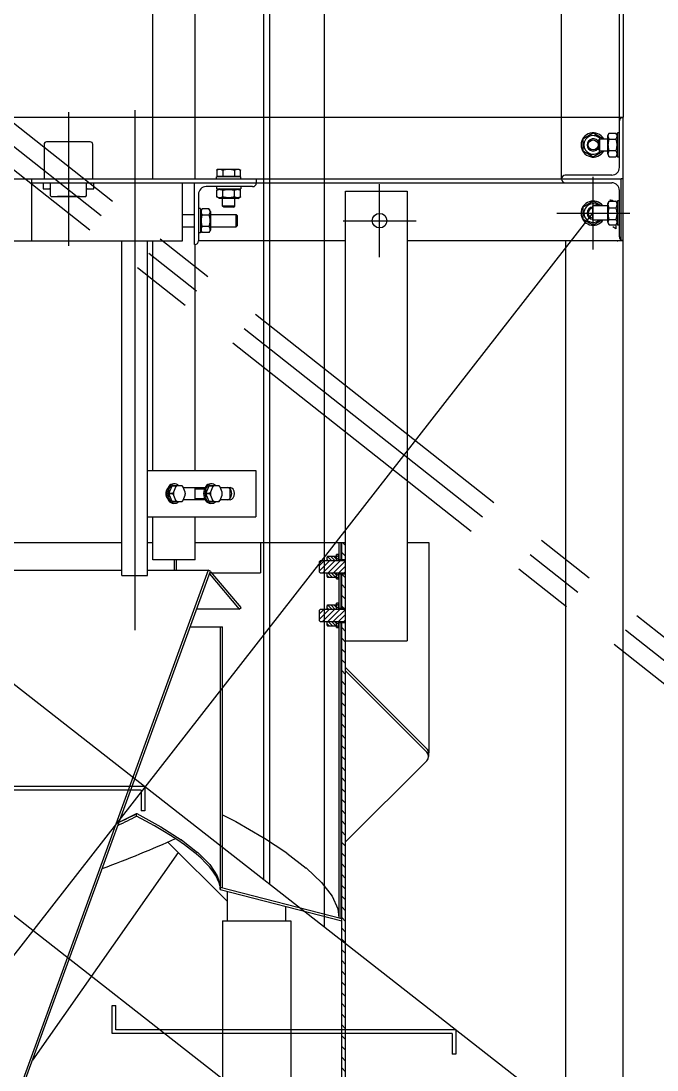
# Model space of a CAD drawing. Extents: x -24065 to -11187, y -102841 to -92978.
# Drawn here: x -13864 to -13341, y -96268 to -95405 of the extents above; entities that cross this region are included whole.
import ezdxf

# ---------------------------------------------------------------- set-up
doc = ezdxf.new("R2010")
doc.units = 0
doc.header["$LTSCALE"] = 200
doc.header["$MEASUREMENT"] = 0
doc.linetypes.add('CENTER', pattern=[2, 1.25, -0.25, 0.25, -0.25])
for name, color, linetype in [('DIM', 1, 'Continuous'), ('HACH', 9, 'Continuous'), ('M2', 2, 'Continuous'), ('M3', 3, 'Continuous'), ('M4', 4, 'Continuous'), ('MC1', 8, 'CENTER')]:
    doc.layers.add(name, color=color, linetype=linetype)
pattern_1 = [(45, (-11993.1698, 1863.793), (2.2097087, -2.2097087), [])]
pattern_2 = [(135, (-11993.1698, 1863.793), (1.32582521, 1.32582521), [])]

# ---------------------------------------------------------------- blocks, each defined once
blk = doc.blocks.new('iss')
at = {"layer": 'HACH'}
h = blk.add_hatch(dxfattribs=at)
h.set_pattern_fill('ANSI31', color=256, scale=50, style=0)
h.set_pattern_definition([(135, (-11993.17, 1863.793), (4.4194174, 4.4194174), [])])
h.paths.add_polyline_path([(4460.3, -19453.96), (4463.48, -19453.96), (4463.48, -19459.45), (4463.48, -19462.96), (4460.3, -19462.96)])
h.paths.add_polyline_path([(4463.48, -18946.87), (4463.48, -18932.04), (4460.3, -18932.04), (4460.3, -19175.33), (4460.3, -19177.46), (4460.3, -19442.96), (4463.48, -19442.96), (4463.48, -19433.29)])
h.paths.add_polyline_path([(4463.48, -18920.04), (4463.48, -18892.04), (4460.3, -18892.04), (4460.3, -18920.04)])
h.paths.add_polyline_path([(4463.48, -18880.04), (4463.48, -18866.04), (4460.3, -18866.04), (4460.3, -18880.04)])
h = blk.add_hatch(dxfattribs=at)
h.set_pattern_fill('ANSI31', color=256, scale=15, style=0)
h.set_pattern_definition(pattern_2)
h.paths.add_polyline_path([(4455.58, -18894.59), (4448.62, -18894.59), (4448.1, -18893.69), (4448.1, -18891.04), (4456.1, -18891.04), (4456.1, -18891.29), (4456.1, -18893.69)])
h.paths.add_polyline_path([(4448.62, -18877.49), (4455.58, -18877.49), (4456.1, -18878.39), (4456.1, -18880.79), (4456.1, -18881.04), (4448.1, -18881.04), (4448.1, -18878.39)])
h = blk.add_hatch(dxfattribs=at)
h.set_pattern_fill('ANSI31', color=256, scale=12.5, style=0)
h.set_pattern_definition([(135, (-11993.1698, 1903.793), (1.10485435, 1.10485435), [])])
h.paths.add_polyline_path([(4456.1, -18876.04), (4457.8, -18876.04), (4457.8, -18880.79), (4456.1, -18880.79), (4456.1, -18878.39)])
h.paths.add_polyline_path([(4457.8, -18896.04), (4456.1, -18896.04), (4456.1, -18893.69), (4456.1, -18891.29), (4457.8, -18891.29)])
h = blk.add_hatch(dxfattribs=at)
h.set_pattern_fill('ANSI31', color=256, scale=25, angle=90, style=0)
h.set_pattern_definition(pattern_1)
h.paths.add_polyline_path([(4442.57, -18891.04), (4441.65, -18890.12), (4441.65, -18881.96), (4442.57, -18881.04), (4448.1, -18881.04), (4456.1, -18881.04), (4463.48, -18881.04), (4463.48, -18891.04), (4456.1, -18891.04), (4448.1, -18891.04)])
h = blk.add_hatch(dxfattribs=at)
h.set_pattern_fill('ANSI31', color=256, scale=25, angle=90, style=0)
h.set_pattern_definition(pattern_1)
h.paths.add_polyline_path([(4442.57, -18931.04), (4441.65, -18930.12), (4441.65, -18921.96), (4442.57, -18921.04), (4448.1, -18921.04), (4456.1, -18921.04), (4463.48, -18921.04), (4463.48, -18931.04), (4456.1, -18931.04), (4448.1, -18931.04)])
h = blk.add_hatch(dxfattribs=at)
h.set_pattern_fill('ANSI31', color=256, scale=15, style=0)
h.set_pattern_definition(pattern_2)
h.paths.add_polyline_path([(4455.58, -18934.59), (4448.62, -18934.59), (4448.1, -18933.69), (4448.1, -18931.04), (4456.1, -18931.04), (4456.1, -18931.29), (4456.1, -18933.69)])
h.paths.add_polyline_path([(4448.62, -18917.49), (4455.58, -18917.49), (4456.1, -18918.39), (4456.1, -18920.79), (4456.1, -18921.04), (4448.1, -18921.04), (4448.1, -18918.39)])
h = blk.add_hatch(dxfattribs=at)
h.set_pattern_fill('ANSI31', color=256, scale=12.5, style=0)
h.set_pattern_definition([(135, (-11993.1698, 1863.793), (1.10485435, 1.10485435), [])])
h.paths.add_polyline_path([(4456.1, -18916.04), (4457.8, -18916.04), (4457.8, -18920.79), (4456.1, -18920.79), (4456.1, -18918.39)])
h.paths.add_polyline_path([(4457.8, -18936.04), (4456.1, -18936.04), (4456.1, -18933.69), (4456.1, -18931.29), (4457.8, -18931.29)])
at = {"layer": 'M2'}
for p, q in [((4226.3, -18581.37), (4226.3, -18581.12)), ((4279.2, -18893.22), (4279.2, -18617.67)), ((4300.5, -18893.22), (4300.5, -18617.67)), ((4279.2, -18893.22), (4300.5, -18893.22))]:
    blk.add_line(p, q, dxfattribs=at)
at = {"layer": 'M3'}
for p, q in [((4304.7, -18566.87), (4304.7, -18279.18)), ((4339.7, -18566.87), (4339.7, -18279.18)), ((4641.33, -18566.94), (4641.33, -18286.75)), ((4688.95, -18519.12), (4688.95, -18334.62)), ((4692.13, -18337.67), (4692.13, -18516.07)), ((3558.48, -18516.07), (4692.13, -18516.07)), ((4692.13, -18516.07), (4692, -18516.07)), ((4692.13, -18566.87), (4692.13, -18516.07)), ((4688.95, -18557.35), (4688.95, -18519.12)), ((4672, -18534.79), (4672.92, -18533.87)), ((4672.92, -18543.87), (4672.92, -18533.87)), ((4672.92, -18533.87), (4679.25, -18533.87)), ((4679.25, -18531.22), (4680.5, -18529.06)), ((4679.25, -18546.52), (4679.25, -18531.22)), ((4680.5, -18529.06), (4686, -18529.06)), ((4680.5, -18534.05), (4686, -18534.05)), ((4687.25, -18531.22), (4686, -18529.06)), ((4687.25, -18528.87), (4687.25, -18548.87)), ((4688.95, -18528.87), (4687.25, -18528.87)), ((4672, -18542.95), (4672, -18534.79)), ((4672, -18542.95), (4672.92, -18543.87)), ((4672.92, -18543.87), (4679.25, -18543.87)), ((4679.25, -18546.52), (4680.5, -18548.69)), ((4686, -18543.69), (4680.5, -18543.69)), ((4680.5, -18548.69), (4686, -18548.69)), ((4687.25, -18546.52), (4686, -18548.69)), ((4688.95, -18548.87), (4687.25, -18548.87)), ((4358.7, -18558.77), (4357.38, -18559.53)), ((4357.38, -18559.53), (4357.38, -18564.57)), ((4358.7, -18558.77), (4375.7, -18558.77)), ((4362.29, -18559.53), (4362.29, -18564.57)), ((4372.11, -18559.53), (4372.11, -18564.57)), ((4375.7, -18558.77), (4377.01, -18559.53)), ((4377.01, -18564.57), (4377.01, -18559.53)), ((4692.13, -19998.7), (4692.13, -18559.87)), ((4170.3, -18566.87), (4641.33, -18566.87)), ((4205.3, -18617.67), (4205.3, -18566.87)), ((4377.2, -18565.17), (4357.2, -18565.17)), ((4357.2, -18566.87), (4357.2, -18565.17)), ((4357.38, -18564.57), (4377.01, -18564.57)), ((4359.5, -18565.17), (4359.5, -18564.57)), ((4374.9, -18565.17), (4374.9, -18564.57)), ((4377.2, -18566.87), (4377.2, -18565.17)), ((4390, -18570.17), (4390, -18566.87)), ((4641.33, -18566.87), (4641.33, -18566.75)), ((4641.33, -18566.87), (4690.27, -18566.87)), ((4641.33, -18567), (4641.33, -18566.87)), ((4682.6, -18563.7), (4644.38, -18563.7)), ((4692.13, -18566.87), (4690.27, -18566.87)), ((4690.27, -18617.13), (4690.27, -18566.87)), ((4205.3, -18570.05), (4682.6, -18570.05)), ((4256.19, -18575.05), (4256.19, -18570.05)), ((4329.2, -18617.67), (4329.2, -18570.05)), ((4339.2, -18620.85), (4339.2, -18570.05)), ((4386.95, -18573.22), (4348.72, -18573.22)), ((4357.2, -18573.22), (4357.2, -18574.92)), ((4357.2, -18574.92), (4377.2, -18574.92)), ((4359.55, -18574.92), (4357.38, -18576.17)), ((4357.38, -18581.67), (4357.38, -18576.17)), ((4362.38, -18581.67), (4362.38, -18576.17)), ((4372.02, -18581.67), (4372.02, -18576.17)), ((4374.85, -18574.92), (4377.01, -18576.17)), ((4377.01, -18581.67), (4377.01, -18576.17)), ((4377.2, -18573.22), (4377.2, -18574.92)), ((4463.48, -18576.87), (4514.28, -18576.87)), ((4463.48, -19442.96), (4463.48, -18576.87)), ((4514.28, -18576.87), (4514.28, -18946.87)), ((4688.95, -18614.62), (4688.95, -18576.4)), ((4226.3, -18581.37), (4226.3, -18581.12)), ((4342.37, -18579.57), (4342.37, -18617.8)), ((4359.55, -18582.92), (4357.38, -18581.67)), ((4374.85, -18582.92), (4359.55, -18582.92)), ((4362.2, -18589.25), (4362.2, -18582.92)), ((4372.2, -18589.25), (4372.2, -18582.92)), ((4374.85, -18582.92), (4377.01, -18581.67)), ((4679.25, -18587.22), (4680.29, -18585.42)), ((4680.5, -18585.08), (4686, -18585.08)), ((4687.25, -18587.22), (4686.21, -18585.42)), ((4687.25, -18584.87), (4687.25, -18604.87)), ((4688.95, -18584.87), (4687.25, -18584.87)), ((4344.07, -18591.22), (4342.37, -18591.22)), ((4344.07, -18591.22), (4344.07, -18611.22)), ((4344.26, -18593.57), (4345.51, -18591.41)), ((4344.26, -18593.57), (4344.26, -18608.87)), ((4351.01, -18591.41), (4345.51, -18591.41)), ((4352.26, -18593.57), (4351.01, -18591.41)), ((4352.26, -18593.57), (4352.26, -18608.87)), ((4372.2, -18589.25), (4362.2, -18589.25)), ((4363.12, -18590.17), (4362.2, -18589.25)), ((4371.28, -18590.17), (4363.12, -18590.17)), ((4371.28, -18590.17), (4372.2, -18589.25)), ((4667.13, -18600.87), (4667.13, -18588.87)), ((4679.25, -18588.87), (4667.13, -18588.87)), ((4679.25, -18602.52), (4679.25, -18587.22)), ((4680.5, -18590.66), (4686, -18590.66)), ((4329.2, -18596.22), (4339.2, -18596.22)), ((4344.07, -18596.22), (4344.26, -18596.22)), ((4345.51, -18596.4), (4351.01, -18596.4)), ((4352.26, -18596.22), (4373.29, -18596.22)), ((4373.29, -18606.22), (4373.29, -18596.22)), ((4374.09, -18597.02), (4373.29, -18596.22)), ((4374.09, -18597.02), (4374.09, -18605.42)), ((4679.25, -18600.87), (4667.13, -18600.87)), ((4679.25, -18602.52), (4680.29, -18604.32)), ((4680.5, -18600.28), (4686, -18600.28)), ((4687.25, -18602.52), (4686.21, -18604.32)), ((4329.2, -18606.22), (4339.2, -18606.22)), ((4344.07, -18611.22), (4342.37, -18611.22)), ((4344.07, -18606.22), (4344.26, -18606.22)), ((4344.26, -18608.87), (4345.51, -18611.04)), ((4351.01, -18606.04), (4345.51, -18606.04)), ((4351.01, -18611.04), (4345.51, -18611.04)), ((4352.26, -18608.87), (4351.01, -18611.04)), ((4352.26, -18606.22), (4373.29, -18606.22)), ((4374.09, -18605.42), (4373.29, -18606.22)), ((4680.5, -18604.66), (4686, -18604.66)), ((4685.96, -18607.97), (4683.47, -18606.22)), ((4685.97, -18604.66), (4685.96, -18607.97)), ((4688.95, -18604.87), (4687.25, -18604.87)), ((4144.3, -18617.67), (4329.2, -18617.67)), ((4304.7, -18806.81), (4304.7, -18617.67)), ((4463.48, -18617.67), (4342.37, -18617.67)), ((4692.13, -18617.67), (4514.28, -18617.67)), ((4644.5, -18617.67), (4644.5, -18852.67)), ((4687.04, -18617.67), (4679.15, -18617.67)), ((4692, -18617.67), (4692.13, -18617.67)), ((4339.33, -18620.85), (4339.2, -18620.85)), ((4339.7, -18806.81), (4339.7, -18620.82)), ((4300.5, -18806.81), (4389.65, -18806.81)), ((4389.65, -18806.81), (4389.65, -18844.81)), ((4322.9, -18817.81), (4321.77, -18817.81)), ((4353.31, -18817.81), (4352.18, -18817.81)), ((4316.82, -18821.81), (4316.87, -18821.81)), ((4318.02, -18825.8), (4320.67, -18819.32)), ((4320.94, -18825.8), (4318.02, -18825.8)), ((4318.02, -18825.82), (4320.94, -18825.82)), ((4320.67, -18832.3), (4318.02, -18825.82)), ((4320.67, -18819.32), (4323.59, -18819.32)), ((4323.6, -18819.31), (4320.68, -18819.31)), ((4323.51, -18820.5), (4321.83, -18824.62)), ((4321.83, -18827), (4323.51, -18831.12)), ((4328.34, -18819.31), (4324.97, -18819.31)), ((4331.47, -18824.62), (4329.79, -18820.5)), ((4329.79, -18831.12), (4331.47, -18827)), ((4329.92, -18820.81), (4347.76, -18820.81)), ((4339.7, -18830.81), (4339.7, -18820.81)), ((4339.7, -18821.81), (4347.28, -18821.81)), ((4348.43, -18825.8), (4351.08, -18819.32)), ((4351.35, -18825.8), (4348.43, -18825.8)), ((4348.43, -18825.82), (4351.35, -18825.82)), ((4351.08, -18832.3), (4348.43, -18825.82)), ((4351.08, -18819.32), (4353.99, -18819.32)), ((4354, -18819.31), (4351.09, -18819.31)), ((4353.92, -18820.5), (4352.23, -18824.62)), ((4352.23, -18827), (4353.92, -18831.12)), ((4358.74, -18819.31), (4355.37, -18819.31)), ((4361.88, -18824.62), (4360.2, -18820.5)), ((4360.2, -18831.12), (4361.88, -18827)), ((4360.32, -18820.81), (4368.44, -18820.81)), ((4368.57, -18829.52), (4368.57, -18822.1)), ((4316.82, -18829.81), (4316.87, -18829.81)), ((4323.59, -18832.3), (4320.67, -18832.3)), ((4320.68, -18832.31), (4323.6, -18832.31)), ((4322.9, -18833.81), (4321.77, -18833.81)), ((4324.97, -18832.31), (4328.34, -18832.31)), ((4347.76, -18830.81), (4329.92, -18830.81)), ((4339.7, -18829.81), (4347.28, -18829.81)), ((4353.99, -18832.3), (4351.08, -18832.3)), ((4351.09, -18832.31), (4354, -18832.31)), ((4353.31, -18833.81), (4352.18, -18833.81)), ((4355.37, -18832.31), (4358.74, -18832.31)), ((4368.44, -18830.81), (4360.32, -18830.81)), ((4300.5, -18844.81), (4389.65, -18844.81)), ((4304.7, -18880.27), (4304.7, -18844.81)), ((4339.7, -18880.27), (4339.7, -18844.81)), ((4644.5, -18852.67), (4644.5, -19356.82)), ((4144.3, -18866.04), (4279.2, -18866.04)), ((4300.5, -18866.04), (4304.7, -18866.04)), ((4339.7, -18866.04), (4463.48, -18866.04)), ((4393.32, -18866.04), (4393.32, -18891.04)), ((4457.93, -18866.04), (4457.93, -18880.04)), ((4459.94, -18880.04), (4459.94, -18866.04)), ((4460.3, -18881.04), (4460.3, -18866.04)), ((4514.28, -18866.04), (4531.97, -18866.04)), ((4531.97, -18866.04), (4531.97, -19039.08)), ((4448.62, -18877.49), (4448.1, -18878.39)), ((4448.1, -18878.39), (4448.1, -18881.04)), ((4455.58, -18877.49), (4448.62, -18877.49)), ((4449.35, -18877.37), (4454.85, -18877.37)), ((4456.1, -18878.39), (4455.58, -18877.49)), ((4456.1, -18881.04), (4456.1, -18876.04)), ((4457.8, -18876.04), (4456.1, -18876.04)), ((4457.8, -18881.04), (4457.8, -18876.04)), ((4339.7, -18880.27), (4304.7, -18880.27)), ((4322.61, -18888.89), (4322.61, -18880.27)), ((4324.03, -18880.27), (4324.03, -18888.89)), ((4442.57, -18881.04), (4441.65, -18881.96)), ((4441.65, -18881.96), (4441.65, -18890.12)), ((4463.48, -18881.04), (4442.57, -18881.04)), ((4456.1, -18880.79), (4457.8, -18880.79)), ((4457.93, -18880.04), (4459.94, -18880.04)), ((4460.3, -18880.04), (4463.48, -18880.04)), ((4144.3, -18888.89), (4279.2, -18888.89)), ((4350.3, -18888.89), (4177.68, -19363.17)), ((4179.81, -19363.17), (4352.18, -18889.58)), ((4300.5, -18888.89), (4350.3, -18888.89)), ((4352.18, -18889.58), (4350.3, -18888.89)), ((4352.93, -18890.46), (4351.39, -18891.75)), ((4351.39, -18891.75), (4375.88, -18920.93)), ((4352.93, -18890.46), (4351.86, -18890.46)), ((4377.42, -18919.65), (4352.93, -18890.46)), ((4353.41, -18891.04), (4393.32, -18891.04)), ((4441.65, -18890.12), (4442.57, -18891.04)), ((4442.57, -18891.04), (4463.48, -18891.04)), ((4448.1, -18891.04), (4448.1, -18893.69)), ((4448.1, -18893.69), (4448.62, -18894.59)), ((4448.62, -18894.59), (4455.58, -18894.59)), ((4455.58, -18894.59), (4456.1, -18893.69)), ((4456.1, -18896.04), (4456.1, -18891.04)), ((4457.8, -18891.29), (4456.1, -18891.29)), ((4456.1, -18896.04), (4457.8, -18896.04)), ((4457.8, -18896.04), (4457.8, -18891.04)), ((4459.94, -18892.04), (4457.93, -18892.04)), ((4457.93, -18892.04), (4457.93, -18920.04)), ((4459.94, -18920.04), (4459.94, -18892.04)), ((4460.3, -18921.04), (4460.3, -18891.04)), ((4463.48, -18892.04), (4460.3, -18892.04)), ((4375.88, -18920.93), (4340.77, -18920.93)), ((4375.88, -18920.93), (4377.42, -18919.65)), ((4442.57, -18921.04), (4441.65, -18921.96)), ((4441.65, -18921.96), (4441.65, -18930.12)), ((4463.48, -18921.04), (4442.57, -18921.04)), ((4448.62, -18917.49), (4448.1, -18918.39)), ((4448.1, -18918.39), (4448.1, -18921.04)), ((4455.58, -18917.49), (4448.62, -18917.49)), ((4449.35, -18917.37), (4454.85, -18917.37)), ((4456.1, -18918.39), (4455.58, -18917.49)), ((4456.1, -18921.04), (4456.1, -18916.04)), ((4457.8, -18916.04), (4456.1, -18916.04)), ((4456.1, -18920.79), (4457.8, -18920.79)), ((4457.8, -18921.04), (4457.8, -18916.04)), ((4457.93, -18920.04), (4459.94, -18920.04)), ((4460.3, -18920.04), (4463.48, -18920.04)), ((4441.65, -18930.12), (4442.57, -18931.04)), ((4442.57, -18931.04), (4463.48, -18931.04)), ((4448.1, -18931.04), (4448.1, -18933.69)), ((4456.1, -18936.04), (4456.1, -18931.04)), ((4457.8, -18931.29), (4456.1, -18931.29)), ((4457.8, -18936.04), (4457.8, -18931.04)), ((4460.3, -19442.96), (4460.3, -18931.04)), ((4335.53, -18935.33), (4362.27, -18935.33)), ((4360.09, -18935.33), (4360.09, -19149.54)), ((4362.09, -19150.05), (4362.09, -18935.33)), ((4362.27, -19149.14), (4362.27, -18935.33)), ((4448.1, -18933.69), (4448.62, -18934.59)), ((4448.62, -18934.59), (4455.58, -18934.59)), ((4455.58, -18934.59), (4456.1, -18933.69)), ((4456.1, -18936.04), (4457.8, -18936.04)), ((4459.94, -18932.04), (4457.93, -18932.04)), ((4457.93, -18932.04), (4457.93, -19174.72)), ((4459.94, -19175.24), (4459.94, -18932.04)), ((4463.48, -18932.04), (4460.3, -18932.04)), ((4463.48, -18946.87), (4514.28, -18946.87)), ((4459.94, -18965.39), (4460.3, -18965.75)), ((4459.94, -18965.39), (4460.3, -18965.75)), ((4460.3, -18968.58), (4459.94, -18968.21)), ((4463.48, -18968.93), (4530.8, -19036.25)), ((4463.48, -18968.93), (4530.29, -19035.74)), ((4530.29, -19038.57), (4463.48, -18971.76)), ((4531.76, -19039.28), (4531.76, -19042.11)), ((4463.48, -19112.45), (4530.29, -19045.64)), ((4277.01, -19096.11), (4291.38, -19089.16)), ((4291.47, -19091.24), (4291.47, -19089.11)), ((4291.56, -19089.16), (4311.27, -19100)), ((4362.27, -19090.06), (4373.09, -19095.63)), ((4311.43, -19100.1), (4328.12, -19110.76)), ((4373.24, -19095.71), (4395.69, -19108.68)), ((4317.17, -19112.54), (4366.15, -19161.52)), ((4328.25, -19110.85), (4341.63, -19121.17)), ((4395.82, -19108.76), (4415.12, -19121.5)), ((4325.72, -19121.09), (4205.7, -19292.04)), ((4341.73, -19121.25), (4351.59, -19131.04)), ((4459.94, -19116), (4460.3, -19115.63)), ((4415.23, -19121.57), (4431.15, -19133.94)), ((4351.66, -19131.12), (4357.84, -19140.23)), ((4431.24, -19134.01), (4443.6, -19145.85)), ((4357.87, -19140.31), (4360.09, -19147.99)), ((4443.66, -19145.92), (4452.31, -19157.1)), ((4360.09, -19149.54), (4460.3, -19175.33)), ((4360.3, -19149.59), (4360.3, -19151.72)), ((4360.3, -19151.72), (4460.3, -19177.46)), ((4362.09, -19150.05), (4362.27, -19149.19)), ((4366.15, -19177.27), (4366.15, -19153.23)), ((4452.35, -19157.16), (4457.19, -19167.55)), ((4414.41, -19177.27), (4414.41, -19165.65)), ((4457.21, -19167.61), (4457.93, -19174.72)), ((4362.15, -19177.27), (4418.41, -19177.27)), ((4362.15, -19177.27), (4362.15, -19359.99)), ((4418.41, -19177.27), (4418.41, -19359.99)), ((4460.3, -19177.46), (4460.3, -19175.33))]:
    blk.add_line(p, q, dxfattribs=at)
for centre, radius in [((4667.3, -18538.87), 4.08), ((4491.48, -18601.22), 6)]:
    blk.add_circle(centre, radius, dxfattribs=at)
for centre, radius, start, end in [((4692, -18519.12), 3.05, 124.64761, 180), ((4667.3, -18538.87), 10, 30, 330), ((4667.3, -18538.87), 7.65, 40.81318, 319.18682), ((4667.3, -18538.87), 5, 19.94844, 340.05156), ((4682.6, -18557.35), 6.35, 270, 360), ((4644.38, -18566.75), 3.05, 90, 180), ((4644.38, -18567), 3.05, 180, 270), ((4348.72, -18579.57), 6.35, 90, 180), ((4386.95, -18570.17), 3.05, 270, 0), ((4682.6, -18576.4), 6.35, 0, 90), ((4667.3, -18595), 10, 37.78499, 324.03436), ((4680.99, -18589.29), 5, 57.37922, 89.92836), ((4667.3, -18595), 7.65, 53.21757, 309.85109), ((4667.3, -18595), 5, 92.00576, 267.99424), ((4667.3, -18595), 4.08, 92.4584, 267.5416), ((4339.33, -18617.8), 3.05, 270, 0), ((4692, -18614.62), 3.05, 180, 235.35239), ((4526.76, -19039.28), 5, 0, 45), ((4526.76, -19042.11), 5, 315, 45), ((4527.97, -19039.08), 4, 341.00173, 45)]:
    blk.add_arc(centre, radius, start, end, dxfattribs=at)
for centre, major_axis, ratio, start_param, end_param in [((4321.77, -18825.81), (0, -8), 0.707107, 3.141593, 6.283185), ((4322.9, -18825.81), (0, -8), 0.707107, 2.519224, 6.905554), ((4352.18, -18825.81), (0, -8), 0.707107, 3.141593, 6.283185), ((4353.31, -18825.81), (0, -8), 0.707107, 2.519224, 6.905554), ((4318.94, -18825.81), (0, 5), 0.707107, 0.612604, 2.528989), ((4323.33, -18825.81), (0, -7.5), 0.707107, 4.711105, 4.713673), ((4323.33, -18825.81), (0, -7.5), 0.707107, 3.663907, 3.666475), ((4326.24, -18825.81), (0, -7.5), 0.707107, 4.711105, 4.713673), ((4326.65, -18825.81), (0, -6.92), 0.707107, 4.54003, 4.884748), ((4326.65, -18825.81), (0, 6.92), 0.707107, 0.35124, 0.695958), ((4326.24, -18825.81), (0, -7.5), 0.707107, 3.663907, 3.666475), ((4326.65, -18825.81), (0, 6.92), 0.707107, 5.587228, 5.931945), ((4326.24, -18825.81), (0, 7.5), 0.707107, 5.758303, 5.76087), ((4326.65, -18825.81), (0, 6.92), 0.707107, 4.54003, 4.884748), ((4353.73, -18825.81), (0, -7.5), 0.707107, 4.711105, 4.713673), ((4353.73, -18825.81), (0, -7.5), 0.707107, 3.663907, 3.666475), ((4356.65, -18825.81), (0, -7.5), 0.707107, 4.711105, 4.713673), ((4357.06, -18825.81), (0, -6.92), 0.707107, 4.54003, 4.884748), ((4357.06, -18825.81), (0, 6.92), 0.707107, 0.35124, 0.695958), ((4356.65, -18825.81), (0, -7.5), 0.707107, 3.663907, 3.666475), ((4357.06, -18825.81), (0, 6.92), 0.707107, 5.587228, 5.931945), ((4356.65, -18825.81), (0, 7.5), 0.707107, 5.758303, 5.76087), ((4357.06, -18825.81), (0, 6.92), 0.707107, 4.54003, 4.884748), ((4366.2, -18825.81), (0, -5), 0.707107, 0, 3.141593), ((4368.44, -18825.81), (0, 5), 0.707107, 3.141593, 6.283185), ((4323.33, -18825.81), (0, -7.5), 0.707107, 5.758303, 5.76087), ((4326.65, -18825.81), (0, -6.92), 0.707107, 5.587228, 5.931945), ((4326.24, -18825.81), (0, -7.5), 0.707107, 5.758303, 5.76087), ((4326.65, -18825.81), (0, -6.92), 0.707107, 0.35124, 0.695958), ((4326.24, -18825.81), (0, 7.5), 0.707107, 3.663907, 3.666475), ((4353.73, -18825.81), (0, -7.5), 0.707107, 5.758303, 5.76087), ((4357.06, -18825.81), (0, -6.92), 0.707107, 5.587228, 5.931945), ((4356.65, -18825.81), (0, -7.5), 0.707107, 5.758303, 5.76087), ((4357.06, -18825.81), (0, -6.92), 0.707107, 0.35124, 0.695958), ((4356.65, -18825.81), (0, 7.5), 0.707107, 3.663907, 3.666475), ((4457.93, -18886.04), (0, 6), 0.027089, 0, 0.585686), ((4459.94, -18886.04), (0, -6), 0.027089, 3.141593, 3.727278), ((4457.93, -18886.04), (0, 6), 0.027089, 2.555907, 3.141593), ((4459.94, -18886.04), (0, -6), 0.027089, 5.6975, 6.283185), ((4457.93, -18926.04), (0, 6), 0.027089, 0, 0.585686), ((4459.94, -18926.04), (0, -6), 0.027089, 3.141593, 3.727278), ((4457.93, -18926.04), (0, 6), 0.027089, 2.555907, 3.141593), ((4459.94, -18926.04), (0, -6), 0.027089, 5.6975, 6.283185), ((4125.3, -19091.24), (-234.49, -64.33), 0.240393, 2.201137, 2.290341), ((4125.3, -19089.11), (234.49, 64.33), 0.240393, 5.347932, 5.431925), ((4290.06, -19089.11), (-2, -0.55), 0.240393, 2.226227, 2.290341), ((4290.06, -19089.11), (-2, 0.55), 0.240393, 3.92873, 3.992845), ((4125.3, -19091.24), (-234.49, 64.33), 0.240393, 3.24987, 3.992845), ((4309.77, -19099.96), (-2, 0.55), 0.240393, 3.800502, 3.92873), ((4371.68, -19095.63), (-2, 0.55), 0.240393, 3.884514, 3.992845), ((4125.3, -19091.24), (-334.27, -91.7), 0.240393, 1.928812, 2.137983), ((4326.46, -19110.62), (-2, 0.55), 0.240393, 3.672274, 3.800502), ((4394.13, -19108.6), (-2, 0.55), 0.240393, 3.776183, 3.884514), ((4339.84, -19120.94), (-2, 0.55), 0.240393, 3.544046, 3.672274), ((4413.44, -19121.34), (-2, 0.55), 0.240393, 3.667852, 3.776183), ((4349.7, -19130.73), (-2, 0.55), 0.240393, 3.415817, 3.544046), ((4429.36, -19133.7), (-2, 0.55), 0.240393, 3.559521, 3.667852), ((4355.88, -19139.83), (-2, 0.55), 0.240393, 3.287589, 3.415817), ((4441.72, -19145.54), (-2, 0.55), 0.240393, 3.451191, 3.559521), ((4125.3, -19091.24), (-234.49, 64.33), 0.240393, 3.207446, 3.242644), ((4358.27, -19148.11), (3.99, -1.09), 0.240393, 0.017768, 0.065854), ((4450.37, -19156.72), (-2, 0.55), 0.240393, 3.34286, 3.451191), ((4455.21, -19167.1), (-2, 0.55), 0.240393, 3.234529, 3.34286), ((4125.3, -19089.11), (334.27, -91.7), 0.240393, 0.065854, 0.112768)]:
    blk.add_ellipse(centre, major_axis=major_axis, ratio=ratio, start_param=start_param, end_param=end_param, dxfattribs=at)
for points, knots in [([(4690.27, -18516.61), (4690.37, -18516.54), (4690.48, -18516.48), (4690.76, -18516.33), (4690.92, -18516.27), (4691.38, -18516.12), (4691.67, -18516.08), (4691.91, -18516.07), (4691.96, -18516.07), (4692, -18516.07)], [0.3099686, 0.3099686, 0.3099686, 0.3099686, 0.3564359, 0.3564359, 0.4328747, 0.4328747, 0.6114108, 0.6114108, 0.6677907, 0.6677907, 0.6677907, 0.6677907]), ([(4687.04, -18617.67), (4687.24, -18617.67), (4687.44, -18617.67), (4688.24, -18617.66), (4688.82, -18617.63), (4689.52, -18617.48), (4689.73, -18617.41), (4690.05, -18617.27), (4690.17, -18617.2), (4690.27, -18617.13)], [-0.6677907, -0.6677907, -0.6677907, -0.6677907, -0.6114108, -0.6114108, -0.4328747, -0.4328747, -0.3564359, -0.3564359, -0.3099686, -0.3099686, -0.3099686, -0.3099686]), ([(4692, -18617.67), (4691.96, -18617.67), (4691.91, -18617.67), (4691.67, -18617.66), (4691.38, -18617.63), (4690.92, -18617.48), (4690.76, -18617.41), (4690.48, -18617.27), (4690.37, -18617.2), (4690.27, -18617.13)], [-0.6677907, -0.6677907, -0.6677907, -0.6677907, -0.6114108, -0.6114108, -0.4328747, -0.4328747, -0.3564359, -0.3564359, -0.3099686, -0.3099686, -0.3099686, -0.3099686])]:
    blk.add_open_spline(points, degree=3, knots=knots, dxfattribs=at)
for points, weights in [([(4667.3, -18529.06), (4663.03, -18531.55), (4658.76, -18534.05)], [1, 1.15804961504, 1]), ([(4658.76, -18534.05), (4658.76, -18538.87), (4658.76, -18543.69)], [1, 1.1481454356, 1]), ([(4675.55, -18533.87), (4671.46, -18531.49), (4667.3, -18529.06)], [1.00953546924, 1.15312866425, 1]), ([(4680.5, -18534.05), (4679.06, -18531.55), (4680.5, -18529.06)], [1, 1.15804961504, 1]), ([(4680.5, -18543.69), (4679.14, -18538.87), (4680.5, -18534.05)], [1, 1.1481454356, 1]), ([(4686, -18529.06), (4687.45, -18531.55), (4686, -18534.05)], [1, 1.15804961504, 1]), ([(4686, -18534.05), (4687.37, -18538.87), (4686, -18543.69)], [1, 1.1481454356, 1]), ([(4658.76, -18543.69), (4663.03, -18546.19), (4667.3, -18548.69)], [1, 1.15804961504, 1]), ([(4667.3, -18548.69), (4671.46, -18546.26), (4675.55, -18543.87)], [1, 1.15312866425, 1.00953546924]), ([(4680.5, -18548.69), (4679.06, -18546.19), (4680.5, -18543.69)], [1, 1.15804961504, 1]), ([(4686, -18543.69), (4687.45, -18546.19), (4686, -18548.69)], [1, 1.15804961504, 1]), ([(4357.38, -18559.53), (4358.7, -18558.77), (4359.84, -18558.77)], [1, 1.0379548493, 1]), ([(4359.84, -18558.77), (4360.98, -18558.77), (4362.29, -18559.53)], [1, 1.0379548493, 1]), ([(4362.29, -18559.53), (4364.92, -18558.77), (4367.2, -18558.77)], [1, 1.0379548493, 1]), ([(4367.2, -18558.77), (4369.48, -18558.77), (4372.11, -18559.53)], [1, 1.0379548493, 1]), ([(4372.11, -18559.53), (4373.42, -18558.77), (4374.56, -18558.77)], [1, 1.0379548493, 1]), ([(4374.56, -18558.77), (4375.7, -18558.77), (4377.01, -18559.53)], [1, 1.0379548493, 1]), ([(4357.38, -18576.17), (4359.88, -18574.73), (4362.38, -18576.17)], [1, 1.15804961504, 1]), ([(4362.38, -18576.17), (4367.2, -18574.8), (4372.02, -18576.17)], [1, 1.1481454356, 1]), ([(4372.02, -18576.17), (4374.52, -18574.73), (4377.01, -18576.17)], [1, 1.15804961504, 1]), ([(4362.38, -18581.67), (4359.88, -18583.11), (4357.38, -18581.67)], [1, 1.15804961504, 1]), ([(4372.02, -18581.67), (4367.2, -18583.04), (4362.38, -18581.67)], [1, 1.1481454356, 1]), ([(4377.01, -18581.67), (4374.52, -18583.11), (4372.02, -18581.67)], [1, 1.15804961504, 1]), ([(4667.3, -18585.18), (4663.03, -18587.68), (4658.76, -18590.18)], [1, 1.15804961504, 1]), ([(4673.62, -18588.87), (4670.63, -18587.13), (4667.3, -18585.18)], [1.05883302127, 1.11897042082, 1]), ([(4680.5, -18590.66), (4679.06, -18587.87), (4680.5, -18585.08)], [1, 1.15804961504, 1]), ([(4680.5, -18585.08), (4680.39, -18585.25), (4680.29, -18585.42)], [1, 1.01085086469, 1.02021180149]), ([(4686, -18585.08), (4687.45, -18587.87), (4686, -18590.66)], [1, 1.15804961504, 1]), ([(4686.21, -18585.42), (4686.12, -18585.25), (4686, -18585.08)], [1.02021180149, 1.01085086469, 1]), ([(4345.51, -18596.4), (4344.07, -18593.9), (4345.51, -18591.41)], [1, 1.15804961504, 1]), ([(4351.01, -18591.41), (4352.46, -18593.9), (4351.01, -18596.4)], [1, 1.15804961504, 1]), ([(4658.76, -18590.18), (4658.76, -18595), (4658.76, -18599.82)], [1, 1.1481454356, 1]), ([(4680.5, -18600.28), (4679.14, -18595.47), (4680.5, -18590.66)], [1, 1.1481454356, 1]), ([(4686, -18590.66), (4687.37, -18595.47), (4686, -18600.28)], [1, 1.1481454356, 1]), ([(4345.51, -18606.04), (4344.15, -18601.22), (4345.51, -18596.4)], [1, 1.1481454356, 1]), ([(4351.01, -18596.4), (4352.38, -18601.22), (4351.01, -18606.04)], [1, 1.1481454356, 1]), ([(4658.76, -18599.82), (4663.03, -18602.32), (4667.3, -18604.81)], [1, 1.15804961504, 1]), ([(4667.3, -18604.81), (4670.83, -18602.75), (4674.05, -18600.87)], [1, 1.1270716274, 1.04981250099]), ([(4680.5, -18604.66), (4679.06, -18602.47), (4680.5, -18600.28)], [1, 1.15804961504, 1]), ([(4686, -18600.28), (4687.45, -18602.47), (4686, -18604.66)], [1, 1.15804961504, 1]), ([(4345.51, -18611.04), (4344.07, -18608.54), (4345.51, -18606.04)], [1, 1.15804961504, 1]), ([(4351.01, -18606.04), (4352.46, -18608.54), (4351.01, -18611.04)], [1, 1.15804961504, 1]), ([(4321.83, -18824.62), (4321.44, -18825.19), (4320.94, -18825.8)], [1, 1.00447465467, 1]), ([(4320.94, -18825.82), (4321.44, -18826.43), (4321.83, -18827)], [1, 1.00447465467, 1]), ([(4323.59, -18819.32), (4323.58, -18819.93), (4323.51, -18820.5)], [1, 1.00447465467, 1]), ([(4324.97, -18819.31), (4324.35, -18819.31), (4323.6, -18819.31)], [1, 1.00447465467, 1]), ([(4328.89, -18819.31), (4328.64, -18819.31), (4328.34, -18819.31)], [1, 1.00447465467, 1]), ([(4329.79, -18820.5), (4329.4, -18819.93), (4328.9, -18819.32)], [1, 1.00447465467, 1]), ([(4331.55, -18825.8), (4331.55, -18825.19), (4331.47, -18824.62)], [1, 1.00447465467, 1]), ([(4331.47, -18827), (4331.55, -18826.43), (4331.55, -18825.82)], [1, 1.00447465467, 1]), ([(4352.23, -18824.62), (4351.84, -18825.19), (4351.35, -18825.8)], [1, 1.00447465467, 1]), ([(4351.35, -18825.82), (4351.84, -18826.43), (4352.23, -18827)], [1, 1.00447465467, 1]), ([(4353.99, -18819.32), (4353.99, -18819.93), (4353.92, -18820.5)], [1, 1.00447465467, 1]), ([(4355.37, -18819.31), (4354.75, -18819.31), (4354, -18819.31)], [1, 1.00447465467, 1]), ([(4359.29, -18819.31), (4359.04, -18819.31), (4358.74, -18819.31)], [1, 1.00447465467, 1]), ([(4360.2, -18820.5), (4359.81, -18819.93), (4359.31, -18819.32)], [1, 1.00447465467, 1]), ([(4361.95, -18825.8), (4361.95, -18825.19), (4361.88, -18824.62)], [1, 1.00447465467, 1]), ([(4361.88, -18827), (4361.95, -18826.43), (4361.95, -18825.82)], [1, 1.00447465467, 1]), ([(4323.51, -18831.12), (4323.58, -18831.69), (4323.59, -18832.3)], [1, 1.00447465467, 1]), ([(4323.6, -18832.31), (4324.35, -18832.31), (4324.97, -18832.31)], [1, 1.00447465467, 1]), ([(4328.34, -18832.31), (4328.64, -18832.31), (4328.89, -18832.31)], [1, 1.00447465467, 1]), ([(4328.9, -18832.3), (4329.4, -18831.69), (4329.79, -18831.12)], [1, 1.00447465467, 1]), ([(4353.92, -18831.12), (4353.99, -18831.69), (4353.99, -18832.3)], [1, 1.00447465467, 1]), ([(4354, -18832.31), (4354.75, -18832.31), (4355.37, -18832.31)], [1, 1.00447465467, 1]), ([(4358.74, -18832.31), (4359.04, -18832.31), (4359.29, -18832.31)], [1, 1.00447465467, 1]), ([(4359.31, -18832.3), (4359.81, -18831.69), (4360.2, -18831.12)], [1, 1.00447465467, 1]), ([(4448.62, -18877.49), (4448.66, -18877.43), (4449.35, -18877.37)], [1.07388530434, 1.07034683209, 1]), ([(4454.85, -18877.37), (4455.55, -18877.43), (4455.58, -18877.49)], [1, 1.07034683209, 1.07388530434]), ([(4448.62, -18917.49), (4448.66, -18917.43), (4449.35, -18917.37)], [1.07388530434, 1.07034683209, 1]), ([(4454.85, -18917.37), (4455.55, -18917.43), (4455.58, -18917.49)], [1, 1.07034683209, 1.07388530434])]:
    blk.add_rational_spline(points, weights, degree=2, dxfattribs=at)
at = {"layer": 'M4'}
for p, q in [((4215.3, -18538.37), (4215.3, -18566.87)), ((4253.3, -18536.37), (4217.3, -18536.37)), ((4255.3, -18566.87), (4255.3, -18538.37)), ((4214.42, -18570.05), (4214.42, -18575.05)), ((4214.42, -18575.05), (4220.3, -18575.05)), ((4220.3, -18570.55), (4219.8, -18570.05)), ((4219.8, -18575.05), (4220.3, -18574.55)), ((4220.3, -18570.05), (4220.3, -18580.62)), ((4250.3, -18580.62), (4250.3, -18570.05)), ((4250.8, -18570.05), (4250.3, -18570.55)), ((4250.3, -18574.55), (4250.8, -18575.05)), ((4250.3, -18575.05), (4256.19, -18575.05)), ((4256.19, -18575.05), (4256.19, -18570.05)), ((4220.3, -18580.62), (4221.05, -18581.37)), ((4221.05, -18581.37), (4249.55, -18581.37)), ((4226.3, -18581.12), (4244.3, -18581.12)), ((4244.3, -18581.12), (4244.3, -18581.37)), ((4249.55, -18581.37), (4250.3, -18580.62))]:
    blk.add_line(p, q, dxfattribs=at)
for centre, start, end in [((4217.3, -18538.37), 90, 180), ((4253.3, -18538.37), 0, 90)]:
    blk.add_arc(centre, 2, start, end, dxfattribs=at)
at = {"layer": 'MC1', "ltscale": 5}
for p, q in [((4235.3, -18511.87), (4235.3, -18621.87)), ((4289.85, -18510.22), (4289.85, -18938.22))]:
    blk.add_line(p, q, dxfattribs=at)
at = {"layer": 'MC1', "ltscale": 2.5}
for p, q in [((4667.3, -18625), (4667.3, -18565)), ((4491.48, -18631.22), (4491.48, -18571.22)), ((4461.61, -18601.22), (4521.61, -18601.22)), ((4637.43, -18595), (4697.43, -18595))]:
    blk.add_line(p, q, dxfattribs=at)
at = {"layer": 'MC1', "ltscale": 10}
blk.add_line((3583.17, -19983.87), (4667.13, -18595), dxfattribs=at)
blk = doc.blocks.new('degrau')
at = {"layer": 'M4'}
for p, q in [((-10488.09, -20024.83), (-10488.09, -20001.83)), ((-10488.09, -20001.83), (-10485.09, -20001.83)), ((-10485.09, -20021.83), (-10485.09, -20001.83)), ((-10208.09, -20024.83), (-10488.09, -20024.83)), ((-10205.09, -20021.83), (-10485.09, -20021.83)), ((-10208.09, -20024.83), (-10208.09, -20041.83)), ((-10205.09, -20021.83), (-10205.09, -20041.83)), ((-10205.09, -20041.83), (-10208.09, -20041.83))]:
    blk.add_line(p, q, dxfattribs=at)
blk = doc.blocks.new('ljk')
at = {"layer": 'M4'}
for p, q in [((-33880.71, -58925.78), (-31877.44, -60490.91)), ((-33932.36, -59075.78), (-32057.08, -60540.91))]:
    blk.add_line(p, q, dxfattribs=at)
at = {"layer": 'DIM'}
for p in [(-22869.1, -39534.08), (-22613.11, -39734.08)]:
    blk.add_blockref('degrau', p, dxfattribs=at)

msp = doc.modelspace()

# ---------------------------------------------------------------- linework, layer by layer
at = {"layer": 'M4'}
for p, q in [((-13664.76, -94594.93), (-13664.76, -96111.23)), ((-13659.76, -94594.93), (-13659.76, -96115.14)), ((-13614.76, -94594.93), (-13614.76, -96150.3))]:
    msp.add_line(p, q, dxfattribs=at)
at = {"layer": 'MC1'}
for p, q in [((-12533.43, -96545.49), (-14577.88, -94930.36)), ((-12542.73, -96557.26), (-14587.18, -94942.13)), ((-12552.03, -96569.03), (-14596.48, -94953.9))]:
    msp.add_line(p, q, dxfattribs=at)

# ---------------------------------------------------------------- block references
at = {"layer": 'DIM'}
for name, p in [('iss', (-18060.55, -76968.1)), ('ljk', (19311.92, -36479.15))]:
    msp.add_blockref(name, p, dxfattribs=at)

doc.saveas('drawing.dxf')
